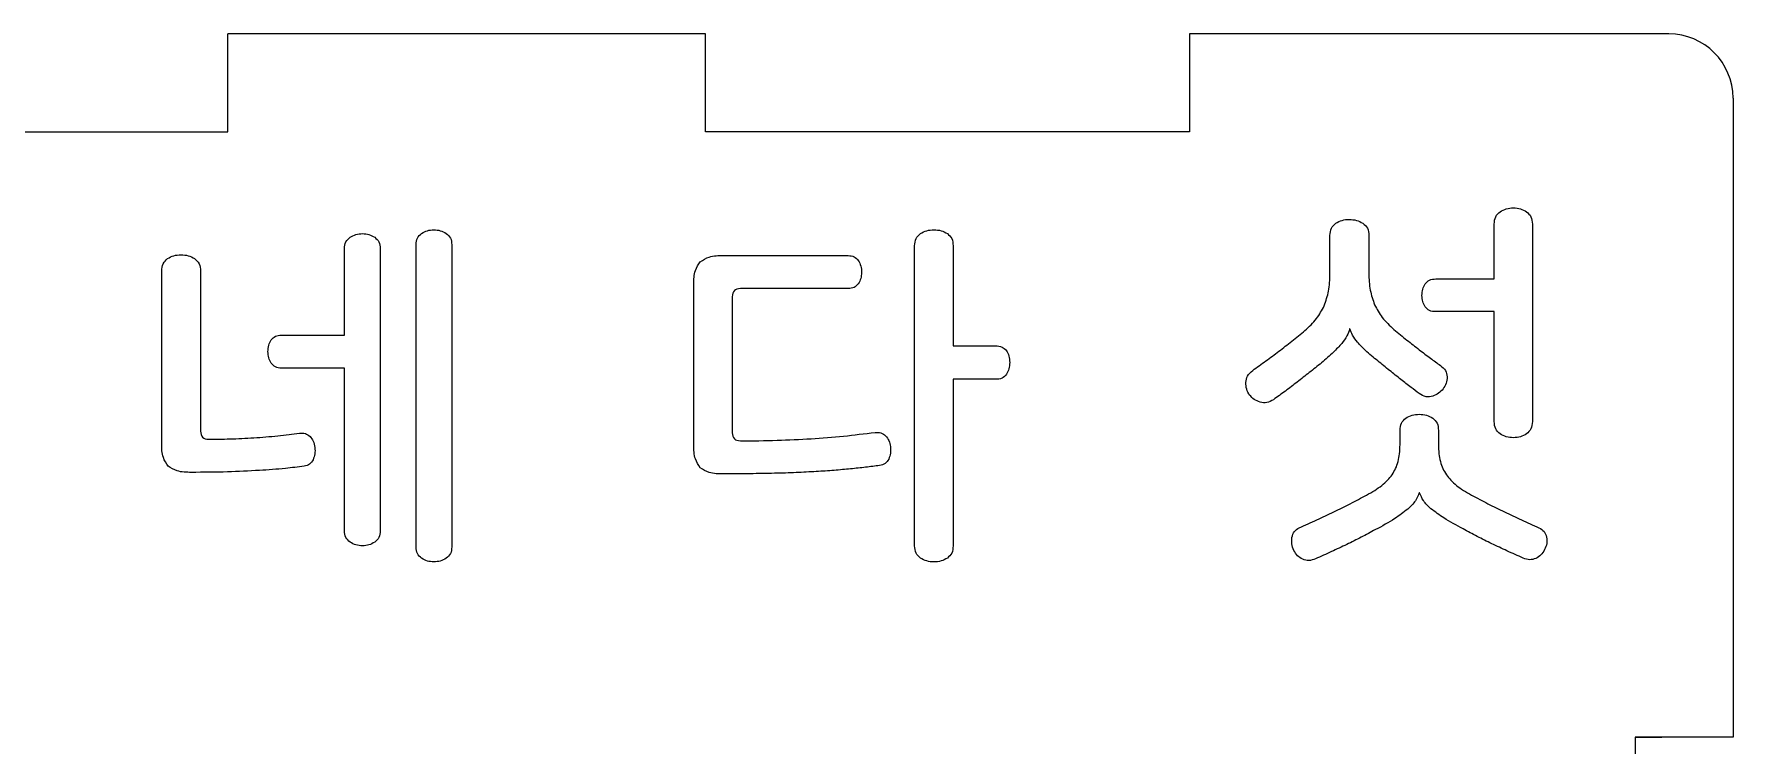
# Model space of a CAD drawing. Header units: millimetres. Extents: x 0 to 106, y 0 to 113.
# Drawn here: x 53 to 106, y 90.8 to 113 of the extents above; entities that cross this region are included whole.
import ezdxf

# ---------------------------------------------------------------- set-up
doc = ezdxf.new("R2010")
doc.units = ezdxf.units.MM
doc.layers.get('0').update_dxf_attribs({"linetype": 'CONTINUOUS'})

msp = doc.modelspace()

# ---------------------------------------------------------------- linework, layer by layer
for p, q in [((73.95, 113), (59.05, 113)), ((59.05, 109.95), (59.05, 113)), ((73.95, 109.95), (73.95, 113)), ((104, 113), (89.05, 113)), ((89.05, 113), (89.05, 109.95)), ((106, 111), (106, 91.05)), ((46.95, 109.95), (59.05, 109.95)), ((89.05, 109.95), (73.95, 109.95)), ((98.552, 105.352), (98.552, 107.068)), ((99.74, 107.068), (99.74, 100.9)), ((93.428, 105.508), (93.428, 106.708)), ((94.64, 106.708), (94.64, 105.532)), ((62.686, 103.6), (62.686, 106.3)), ((63.802, 106.3), (63.802, 97.492)), ((64.918, 96.988), (64.918, 106.42)), ((66.034, 106.42), (66.034, 96.988)), ((74.508, 106.084), (78.396, 106.084)), ((80.472, 97.024), (80.472, 106.384)), ((81.672, 106.384), (81.672, 103.264)), ((56.986, 100.216), (56.986, 105.592)), ((58.198, 105.592), (58.198, 100.6)), ((73.584, 100.168), (73.584, 105.184)), ((78.396, 105.052), (75.036, 105.052)), ((96.728, 105.352), (98.552, 105.352)), ((74.784, 104.8), (74.784, 100.552)), ((98.552, 104.332), (96.728, 104.332)), ((98.552, 100.9), (98.552, 104.332)), ((60.718, 103.6), (62.686, 103.6)), ((94.052, 103.792), (94.04, 103.792)), ((81.672, 103.264), (82.992, 103.264)), ((62.686, 102.568), (60.718, 102.568)), ((62.686, 97.492), (62.686, 102.568)), ((82.992, 102.22), (81.672, 102.22)), ((81.672, 102.22), (81.672, 97.024)), ((95.612, 100.18), (95.612, 100.624)), ((96.812, 100.624), (96.812, 100.18)), ((96.224, 98.68), (96.212, 98.68)), ((106, 91.05), (102.95, 91.05)), ((102.95, 91.05), (103.775, 91.05)), ((102.95, 91.05), (102.95, 80.95))]:
    msp.add_line(p, q)
msp.add_arc((104, 111), 2, 0, 90)
for points, knots in [([(93.428, 106.708), (93.434, 106.789), (93.444, 106.941), (93.556, 107.044), (93.608, 107.092)], [0, 0, 0, 0, 0.02323984, 0.0438702, 0.0438702, 0.0438702, 0.0438702]), ([(93.608, 107.092), (93.672, 107.127), (93.802, 107.199), (93.951, 107.208), (94.028, 107.212)], [0, 0, 0, 0, 0.02147671, 0.04417584, 0.04417584, 0.04417584, 0.04417584]), ([(94.028, 107.212), (94.105, 107.207), (94.256, 107.199), (94.389, 107.127), (94.454, 107.092)], [0, 0, 0, 0, 0.02284781, 0.04473393, 0.04473393, 0.04473393, 0.04473393]), ([(94.454, 107.092), (94.508, 107.044), (94.623, 106.942), (94.634, 106.789), (94.64, 106.708)], [0, 0, 0, 0, 0.02092759, 0.04419693, 0.04419693, 0.04419693, 0.04419693]), ([(98.552, 107.068), (98.558, 107.149), (98.568, 107.301), (98.68, 107.404), (98.732, 107.452)], [0, 0, 0, 0, 0.02323983, 0.04387021, 0.04387021, 0.04387021, 0.04387021]), ([(98.732, 107.452), (98.796, 107.487), (98.926, 107.559), (99.075, 107.568), (99.152, 107.572)], [0, 0, 0, 0, 0.02147674, 0.04417583, 0.04417583, 0.04417583, 0.04417583]), ([(99.152, 107.572), (99.226, 107.567), (99.371, 107.558), (99.497, 107.487), (99.56, 107.452)], [0, 0, 0, 0, 0.0218074, 0.04301208, 0.04301208, 0.04301208, 0.04301208]), ([(99.56, 107.452), (99.612, 107.404), (99.724, 107.301), (99.734, 107.149), (99.74, 107.068)], [0, 0, 0, 0, 0.02063034, 0.04387018, 0.04387018, 0.04387018, 0.04387018]), ([(62.686, 106.3), (62.692, 106.374), (62.703, 106.515), (62.809, 106.609), (62.86, 106.654)], [0, 0, 0, 0, 0.02129898, 0.0408439, 0.0408439, 0.0408439, 0.0408439]), ([(62.86, 106.654), (62.92, 106.687), (63.042, 106.754), (63.18, 106.763), (63.25, 106.768)], [0, 0, 0, 0, 0.02033484, 0.04108154, 0.04108154, 0.04108154, 0.04108154]), ([(63.25, 106.768), (63.317, 106.763), (63.451, 106.753), (63.569, 106.687), (63.628, 106.654)], [0, 0, 0, 0, 0.01985559, 0.03991858, 0.03991858, 0.03991858, 0.03991858]), ([(63.628, 106.654), (63.679, 106.609), (63.785, 106.515), (63.796, 106.374), (63.802, 106.3)], [0, 0, 0, 0, 0.01954496, 0.04084394, 0.04084394, 0.04084394, 0.04084394]), ([(64.918, 106.42), (64.924, 106.494), (64.935, 106.635), (65.041, 106.729), (65.092, 106.774)], [0, 0, 0, 0, 0.02129895, 0.04084386, 0.04084386, 0.04084386, 0.04084386]), ([(65.092, 106.774), (65.151, 106.807), (65.269, 106.873), (65.403, 106.883), (65.47, 106.888)], [0, 0, 0, 0, 0.020063, 0.03991864, 0.03991864, 0.03991864, 0.03991864]), ([(65.47, 106.888), (65.54, 106.883), (65.678, 106.874), (65.8, 106.807), (65.86, 106.774)], [0, 0, 0, 0, 0.0207467, 0.04108148, 0.04108148, 0.04108148, 0.04108148]), ([(65.86, 106.774), (65.911, 106.729), (66.017, 106.635), (66.028, 106.494), (66.034, 106.42)], [0, 0, 0, 0, 0.01954495, 0.04084388, 0.04084388, 0.04084388, 0.04084388]), ([(80.472, 106.384), (80.478, 106.465), (80.488, 106.617), (80.6, 106.72), (80.652, 106.768)], [0, 0, 0, 0, 0.02323986, 0.04387014, 0.04387014, 0.04387014, 0.04387014]), ([(80.652, 106.768), (80.716, 106.803), (80.846, 106.875), (80.995, 106.884), (81.072, 106.888)], [0, 0, 0, 0, 0.02147674, 0.04417589, 0.04417589, 0.04417589, 0.04417589]), ([(81.072, 106.888), (81.149, 106.884), (81.298, 106.875), (81.428, 106.803), (81.492, 106.768)], [0, 0, 0, 0, 0.02269904, 0.04417577, 0.04417577, 0.04417577, 0.04417577]), ([(81.492, 106.768), (81.544, 106.72), (81.656, 106.617), (81.666, 106.465), (81.672, 106.384)], [0, 0, 0, 0, 0.02063033, 0.04387017, 0.04387017, 0.04387017, 0.04387017]), ([(57.166, 105.988), (57.23, 106.023), (57.36, 106.095), (57.509, 106.104), (57.586, 106.108)], [0, 0, 0, 0, 0.02147672, 0.04417584, 0.04417584, 0.04417584, 0.04417584]), ([(57.586, 106.108), (57.663, 106.103), (57.814, 106.095), (57.947, 106.023), (58.012, 105.988)], [0, 0, 0, 0, 0.02284781, 0.04473393, 0.04473393, 0.04473393, 0.04473393]), ([(73.782, 105.892), (73.873, 105.948), (74.094, 106.082), (74.355, 106.083), (74.508, 106.084)], [0, 0, 0, 0, 0.03153034, 0.07633818, 0.07633818, 0.07633818, 0.07633818]), ([(78.396, 106.084), (78.462, 106.079), (78.59, 106.069), (78.674, 105.973), (78.714, 105.928)], [0, 0, 0, 0, 0.01915132, 0.03667822, 0.03667822, 0.03667822, 0.03667822]), ([(56.986, 105.592), (56.991, 105.676), (57.001, 105.832), (57.114, 105.939), (57.166, 105.988)], [0, 0, 0, 0, 0.02412343, 0.04498153, 0.04498153, 0.04498153, 0.04498153]), ([(58.012, 105.988), (58.066, 105.939), (58.182, 105.833), (58.193, 105.676), (58.198, 105.592)], [0, 0, 0, 0, 0.02115214, 0.045304, 0.045304, 0.045304, 0.045304]), ([(73.584, 105.184), (73.585, 105.334), (73.587, 105.59), (73.725, 105.803), (73.782, 105.892)], [0, 0, 0, 0, 0.04378072, 0.07485826, 0.07485826, 0.07485826, 0.07485826]), ([(78.714, 105.928), (78.744, 105.872), (78.806, 105.756), (78.812, 105.624), (78.816, 105.556)], [0, 0, 0, 0, 0.01873322, 0.03899434, 0.03899434, 0.03899434, 0.03899434]), ([(78.816, 105.556), (78.812, 105.491), (78.805, 105.365), (78.744, 105.255), (78.714, 105.202)], [0, 0, 0, 0, 0.0192199, 0.03727107, 0.03727107, 0.03727107, 0.03727107]), ([(93.248, 104.518), (93.3, 104.668), (93.412, 104.988), (93.423, 105.328), (93.428, 105.508)], [0, 0, 0, 0, 0.0474125, 0.1011513, 0.1011513, 0.1011513, 0.1011513]), ([(94.64, 105.532), (94.645, 105.352), (94.655, 105.015), (94.768, 104.697), (94.82, 104.548)], [0, 0, 0, 0, 0.0535893, 0.1005706, 0.1005706, 0.1005706, 0.1005706]), ([(75.036, 105.052), (74.963, 105.041), (74.815, 105.02), (74.795, 104.874), (74.784, 104.8)], [0, 0, 0, 0, 0.01992235, 0.03984468, 0.03984468, 0.03984468, 0.03984468]), ([(78.714, 105.202), (78.674, 105.158), (78.588, 105.066), (78.462, 105.057), (78.396, 105.052)], [0, 0, 0, 0, 0.0172298, 0.03635114, 0.03635114, 0.03635114, 0.03635114]), ([(96.296, 104.836), (96.299, 104.904), (96.306, 105.034), (96.368, 105.148), (96.398, 105.202)], [0, 0, 0, 0, 0.02011234, 0.03843577, 0.03843577, 0.03843577, 0.03843577]), ([(96.398, 105.202), (96.44, 105.246), (96.529, 105.339), (96.659, 105.348), (96.728, 105.352)], [0, 0, 0, 0, 0.01745809, 0.0374627, 0.0374627, 0.0374627, 0.0374627]), ([(92.648, 103.744), (92.776, 103.862), (93.02, 104.087), (93.175, 104.379), (93.248, 104.518)], [0, 0, 0, 0, 0.05187511, 0.09856565, 0.09856565, 0.09856565, 0.09856565]), ([(94.82, 104.548), (94.894, 104.411), (95.049, 104.121), (95.292, 103.898), (95.42, 103.78)], [0, 0, 0, 0, 0.04630513, 0.09807234, 0.09807234, 0.09807234, 0.09807234]), ([(96.398, 104.482), (96.368, 104.535), (96.307, 104.645), (96.3, 104.771), (96.296, 104.836)], [0, 0, 0, 0, 0.01805116, 0.03727101, 0.03727101, 0.03727101, 0.03727101]), ([(96.728, 104.332), (96.659, 104.336), (96.529, 104.345), (96.44, 104.438), (96.398, 104.482)], [0, 0, 0, 0, 0.02000461, 0.0374627, 0.0374627, 0.0374627, 0.0374627]), ([(60.298, 103.084), (60.301, 103.152), (60.308, 103.282), (60.37, 103.396), (60.4, 103.45)], [0, 0, 0, 0, 0.02011231, 0.03843566, 0.03843566, 0.03843566, 0.03843566]), ([(60.4, 103.45), (60.44, 103.494), (60.526, 103.586), (60.652, 103.595), (60.718, 103.6)], [0, 0, 0, 0, 0.01722978, 0.03635111, 0.03635111, 0.03635111, 0.03635111]), ([(91.832, 103.096), (91.967, 103.199), (92.242, 103.411), (92.511, 103.631), (92.648, 103.744)], [0, 0, 0, 0, 0.0508869, 0.1042059, 0.1042059, 0.1042059, 0.1042059]), ([(94.04, 103.792), (94.015, 103.719), (93.959, 103.555), (93.853, 103.418), (93.794, 103.342)], [0, 0, 0, 0, 0.02309127, 0.05159051, 0.05159051, 0.05159051, 0.05159051]), ([(94.286, 103.378), (94.231, 103.449), (94.133, 103.576), (94.077, 103.726), (94.052, 103.792)], [0, 0, 0, 0, 0.02675309, 0.04778843, 0.04778843, 0.04778843, 0.04778843]), ([(94.916, 102.796), (94.786, 102.899), (94.561, 103.077), (94.368, 103.288), (94.286, 103.378)], [0, 0, 0, 0, 0.04960852, 0.08589302, 0.08589302, 0.08589302, 0.08589302]), ([(95.42, 103.78), (95.556, 103.668), (95.817, 103.453), (96.084, 103.244), (96.212, 103.144)], [0, 0, 0, 0, 0.0526643, 0.101579, 0.101579, 0.101579, 0.101579]), ([(60.4, 102.724), (60.37, 102.779), (60.309, 102.891), (60.302, 103.019), (60.298, 103.084)], [0, 0, 0, 0, 0.01845978, 0.03782837, 0.03782837, 0.03782837, 0.03782837]), ([(82.992, 103.264), (83.064, 103.26), (83.198, 103.253), (83.291, 103.158), (83.334, 103.114)], [0, 0, 0, 0, 0.02088925, 0.03857784, 0.03857784, 0.03857784, 0.03857784]), ([(83.334, 103.114), (83.364, 103.06), (83.426, 102.946), (83.433, 102.816), (83.436, 102.748)], [0, 0, 0, 0, 0.01832335, 0.03843566, 0.03843566, 0.03843566, 0.03843566]), ([(91.016, 102.496), (91.154, 102.596), (91.428, 102.793), (91.698, 102.996), (91.832, 103.096)], [0, 0, 0, 0, 0.0511269, 0.1012871, 0.1012871, 0.1012871, 0.1012871]), ([(93.794, 103.342), (93.71, 103.249), (93.515, 103.031), (93.292, 102.843), (93.164, 102.736)], [0, 0, 0, 0, 0.03756891, 0.08750829, 0.08750829, 0.08750829, 0.08750829]), ([(96.212, 103.144), (96.329, 103.054), (96.546, 102.887), (96.769, 102.727), (96.872, 102.652)], [0, 0, 0, 0, 0.04410102, 0.08232486, 0.08232486, 0.08232486, 0.08232486]), ([(60.718, 102.568), (60.652, 102.573), (60.524, 102.583), (60.44, 102.679), (60.4, 102.724)], [0, 0, 0, 0, 0.01915132, 0.03667822, 0.03667822, 0.03667822, 0.03667822]), ([(83.334, 102.376), (83.292, 102.331), (83.2, 102.232), (83.065, 102.224), (82.992, 102.22)], [0, 0, 0, 0, 0.01797805, 0.03889486, 0.03889486, 0.03889486, 0.03889486]), ([(83.436, 102.748), (83.432, 102.68), (83.426, 102.548), (83.364, 102.432), (83.334, 102.376)], [0, 0, 0, 0, 0.02026111, 0.03899434, 0.03899434, 0.03899434, 0.03899434]), ([(90.8, 102.118), (90.811, 102.19), (90.834, 102.344), (90.953, 102.443), (91.016, 102.496)], [0, 0, 0, 0, 0.02124766, 0.04491199, 0.04491199, 0.04491199, 0.04491199]), ([(93.164, 102.736), (93.037, 102.634), (92.787, 102.431), (92.533, 102.234), (92.408, 102.136)], [0, 0, 0, 0, 0.04886691, 0.09651782, 0.09651782, 0.09651782, 0.09651782]), ([(95.642, 102.214), (95.524, 102.307), (95.281, 102.5), (95.04, 102.695), (94.916, 102.796)], [0, 0, 0, 0, 0.04504857, 0.09304897, 0.09304897, 0.09304897, 0.09304897]), ([(96.872, 102.652), (96.932, 102.603), (97.045, 102.51), (97.07, 102.366), (97.082, 102.298)], [0, 0, 0, 0, 0.02227789, 0.04240803, 0.04240803, 0.04240803, 0.04240803]), ([(97.082, 102.298), (97.078, 102.23), (97.07, 102.092), (96.994, 101.978), (96.956, 101.92)], [0, 0, 0, 0, 0.02015257, 0.04049186, 0.04049186, 0.04049186, 0.04049186]), ([(90.92, 101.728), (90.885, 101.787), (90.814, 101.907), (90.805, 102.047), (90.8, 102.118)], [0, 0, 0, 0, 0.02025892, 0.04132364, 0.04132364, 0.04132364, 0.04132364]), ([(92.408, 102.136), (92.284, 102.041), (92.039, 101.853), (91.788, 101.673), (91.664, 101.584)], [0, 0, 0, 0, 0.04668064, 0.09264625, 0.09264625, 0.09264625, 0.09264625]), ([(96.212, 101.776), (96.126, 101.84), (95.934, 101.984), (95.746, 102.132), (95.642, 102.214)], [0, 0, 0, 0, 0.03213013, 0.07188718, 0.07188718, 0.07188718, 0.07188718]), ([(96.632, 101.692), (96.562, 101.679), (96.411, 101.651), (96.281, 101.733), (96.212, 101.776)], [0, 0, 0, 0, 0.02075426, 0.04424256, 0.04424256, 0.04424256, 0.04424256]), ([(96.956, 101.92), (96.912, 101.871), (96.821, 101.771), (96.696, 101.719), (96.632, 101.692)], [0, 0, 0, 0, 0.0195208, 0.04004828, 0.04004828, 0.04004828, 0.04004828]), ([(91.25, 101.506), (91.184, 101.531), (91.057, 101.579), (90.965, 101.679), (90.92, 101.728)], [0, 0, 0, 0, 0.02073366, 0.04026019, 0.04026019, 0.04026019, 0.04026019]), ([(91.664, 101.584), (91.597, 101.544), (91.468, 101.468), (91.321, 101.494), (91.25, 101.506)], [0, 0, 0, 0, 0.02249498, 0.04338865, 0.04338865, 0.04338865, 0.04338865]), ([(95.612, 100.624), (95.618, 100.705), (95.628, 100.857), (95.74, 100.96), (95.792, 101.008)], [0, 0, 0, 0, 0.02323981, 0.04387009, 0.04387009, 0.04387009, 0.04387009]), ([(95.792, 101.008), (95.856, 101.043), (95.986, 101.115), (96.135, 101.124), (96.212, 101.128)], [0, 0, 0, 0, 0.02147675, 0.04417585, 0.04417585, 0.04417585, 0.04417585]), ([(96.212, 101.128), (96.289, 101.124), (96.438, 101.115), (96.568, 101.043), (96.632, 101.008)], [0, 0, 0, 0, 0.02269909, 0.04417587, 0.04417587, 0.04417587, 0.04417587]), ([(96.632, 101.008), (96.684, 100.96), (96.796, 100.857), (96.806, 100.705), (96.812, 100.624)], [0, 0, 0, 0, 0.02063028, 0.04387009, 0.04387009, 0.04387009, 0.04387009]), ([(98.732, 100.516), (98.68, 100.564), (98.568, 100.667), (98.558, 100.819), (98.552, 100.9)], [0, 0, 0, 0, 0.02063028, 0.04387009, 0.04387009, 0.04387009, 0.04387009]), ([(99.74, 100.9), (99.734, 100.819), (99.724, 100.667), (99.612, 100.564), (99.56, 100.516)], [0, 0, 0, 0, 0.0232398, 0.04387011, 0.04387011, 0.04387011, 0.04387011]), ([(57.184, 99.508), (57.127, 99.597), (56.989, 99.81), (56.987, 100.066), (56.986, 100.216)], [0, 0, 0, 0, 0.03107752, 0.07485826, 0.07485826, 0.07485826, 0.07485826]), ([(58.198, 100.6), (58.209, 100.527), (58.23, 100.38), (58.377, 100.358), (58.45, 100.348)], [0, 0, 0, 0, 0.01992233, 0.03984468, 0.03984468, 0.03984468, 0.03984468]), ([(58.45, 100.348), (58.556, 100.349), (58.778, 100.35), (59, 100.357), (59.116, 100.36)], [0, 0, 0, 0, 0.03165141, 0.06661302, 0.06661302, 0.06661302, 0.06661302]), ([(59.116, 100.36), (59.239, 100.365), (59.487, 100.374), (59.735, 100.389), (59.86, 100.396)], [0, 0, 0, 0, 0.03693046, 0.07448921, 0.07448921, 0.07448921, 0.07448921]), ([(59.86, 100.396), (59.985, 100.404), (60.233, 100.421), (60.481, 100.444), (60.604, 100.456)], [0, 0, 0, 0, 0.0375971, 0.07464435, 0.07464435, 0.07464435, 0.07464435]), ([(60.604, 100.456), (60.722, 100.468), (60.948, 100.492), (61.174, 100.524), (61.282, 100.54)], [0, 0, 0, 0, 0.0354651, 0.06832471, 0.06832471, 0.06832471, 0.06832471]), ([(61.282, 100.54), (61.346, 100.543), (61.468, 100.548), (61.565, 100.474), (61.612, 100.438)], [0, 0, 0, 0, 0.01849934, 0.03552946, 0.03552946, 0.03552946, 0.03552946]), ([(61.612, 100.438), (61.65, 100.39), (61.73, 100.29), (61.751, 100.163), (61.762, 100.096)], [0, 0, 0, 0, 0.01793109, 0.03790424, 0.03790424, 0.03790424, 0.03790424]), ([(74.784, 100.552), (74.795, 100.478), (74.815, 100.331), (74.963, 100.31), (75.036, 100.3)], [0, 0, 0, 0, 0.01992238, 0.03984473, 0.03984473, 0.03984473, 0.03984473]), ([(75.036, 100.3), (75.418, 100.302), (76.155, 100.307), (76.89, 100.347), (77.244, 100.366)], [0, 0, 0, 0, 0.1146119, 0.2209272, 0.2209272, 0.2209272, 0.2209272]), ([(77.244, 100.366), (77.58, 100.391), (78.246, 100.439), (78.908, 100.523), (79.236, 100.564)], [0, 0, 0, 0, 0.101137, 0.2002126, 0.2002126, 0.2002126, 0.2002126]), ([(79.236, 100.564), (79.3, 100.566), (79.424, 100.571), (79.52, 100.493), (79.566, 100.456)], [0, 0, 0, 0, 0.0185109, 0.03577912, 0.03577912, 0.03577912, 0.03577912]), ([(79.566, 100.456), (79.604, 100.408), (79.682, 100.309), (79.704, 100.184), (79.716, 100.12)], [0, 0, 0, 0, 0.01805553, 0.03730297, 0.03730297, 0.03730297, 0.03730297]), ([(95.552, 99.652), (95.569, 99.734), (95.607, 99.908), (95.61, 100.086), (95.612, 100.18)], [0, 0, 0, 0, 0.02500817, 0.05324807, 0.05324807, 0.05324807, 0.05324807]), ([(96.812, 100.18), (96.814, 100.086), (96.817, 99.908), (96.855, 99.734), (96.872, 99.652)], [0, 0, 0, 0, 0.0282399, 0.05324806, 0.05324806, 0.05324806, 0.05324806]), ([(99.152, 100.396), (99.075, 100.4), (98.926, 100.409), (98.796, 100.481), (98.732, 100.516)], [0, 0, 0, 0, 0.02269916, 0.04417588, 0.04417588, 0.04417588, 0.04417588]), ([(99.56, 100.516), (99.497, 100.481), (99.371, 100.41), (99.226, 100.401), (99.152, 100.396)], [0, 0, 0, 0, 0.02120477, 0.04301212, 0.04301212, 0.04301212, 0.04301212]), ([(61.708, 99.712), (61.676, 99.661), (61.609, 99.556), (61.488, 99.525), (61.426, 99.508)], [0, 0, 0, 0, 0.01738254, 0.03596134, 0.03596134, 0.03596134, 0.03596134]), ([(61.762, 100.096), (61.766, 100.027), (61.775, 99.895), (61.73, 99.771), (61.708, 99.712)], [0, 0, 0, 0, 0.02040054, 0.03915054, 0.03915054, 0.03915054, 0.03915054]), ([(73.782, 99.46), (73.725, 99.549), (73.587, 99.762), (73.585, 100.018), (73.584, 100.168)], [0, 0, 0, 0, 0.03107758, 0.07485825, 0.07485825, 0.07485825, 0.07485825]), ([(79.662, 99.73), (79.63, 99.678), (79.565, 99.572), (79.442, 99.546), (79.38, 99.532)], [0, 0, 0, 0, 0.01749927, 0.03581285, 0.03581285, 0.03581285, 0.03581285]), ([(79.716, 100.12), (79.72, 100.051), (79.728, 99.917), (79.684, 99.791), (79.662, 99.73)], [0, 0, 0, 0, 0.02055056, 0.03973293, 0.03973293, 0.03973293, 0.03973293]), ([(95.366, 99.244), (95.405, 99.307), (95.486, 99.434), (95.53, 99.579), (95.552, 99.652)], [0, 0, 0, 0, 0.02210301, 0.04501764, 0.04501764, 0.04501764, 0.04501764]), ([(96.872, 99.652), (96.894, 99.579), (96.938, 99.434), (97.019, 99.307), (97.058, 99.244)], [0, 0, 0, 0, 0.02291469, 0.04501765, 0.04501765, 0.04501765, 0.04501765]), ([(57.91, 99.316), (57.757, 99.317), (57.496, 99.318), (57.275, 99.452), (57.184, 99.508)], [0, 0, 0, 0, 0.04480784, 0.07633819, 0.07633819, 0.07633819, 0.07633819]), ([(60.034, 99.376), (59.703, 99.359), (58.996, 99.321), (58.287, 99.318), (57.91, 99.316)], [0, 0, 0, 0, 0.0994019, 0.2125119, 0.2125119, 0.2125119, 0.2125119]), ([(61.426, 99.508), (61.232, 99.483), (60.77, 99.425), (60.304, 99.394), (60.034, 99.376)], [0, 0, 0, 0, 0.0586076, 0.1398523, 0.1398523, 0.1398523, 0.1398523]), ([(74.508, 99.268), (74.355, 99.269), (74.094, 99.27), (73.873, 99.404), (73.782, 99.46)], [0, 0, 0, 0, 0.04480786, 0.0763382, 0.0763382, 0.0763382, 0.0763382]), ([(76.098, 99.286), (75.847, 99.281), (75.317, 99.27), (74.787, 99.269), (74.508, 99.268)], [0, 0, 0, 0, 0.0754621, 0.1590133, 0.1590133, 0.1590133, 0.1590133]), ([(77.4, 99.34), (77.194, 99.329), (76.76, 99.305), (76.326, 99.292), (76.098, 99.286)], [0, 0, 0, 0, 0.06203, 0.1303171, 0.1303171, 0.1303171, 0.1303171]), ([(78.474, 99.424), (78.304, 99.408), (77.946, 99.375), (77.588, 99.352), (77.4, 99.34)], [0, 0, 0, 0, 0.0513475, 0.1077326, 0.1077326, 0.1077326, 0.1077326]), ([(79.38, 99.532), (79.235, 99.512), (78.933, 99.471), (78.631, 99.44), (78.474, 99.424)], [0, 0, 0, 0, 0.04402056, 0.09124679, 0.09124679, 0.09124679, 0.09124679]), ([(95.042, 98.908), (95.104, 98.96), (95.224, 99.06), (95.32, 99.184), (95.366, 99.244)], [0, 0, 0, 0, 0.02421651, 0.04680237, 0.04680237, 0.04680237, 0.04680237]), ([(97.058, 99.244), (97.104, 99.184), (97.198, 99.061), (97.315, 98.96), (97.376, 98.908)], [0, 0, 0, 0, 0.0224905, 0.04637447, 0.04637447, 0.04637447, 0.04637447]), ([(93.548, 98.08), (93.72, 98.165), (94.063, 98.335), (94.4, 98.517), (94.568, 98.608)], [0, 0, 0, 0, 0.0574224, 0.1148636, 0.1148636, 0.1148636, 0.1148636]), ([(94.568, 98.608), (94.655, 98.655), (94.82, 98.744), (94.971, 98.855), (95.042, 98.908)], [0, 0, 0, 0, 0.0295637, 0.05615606, 0.05615606, 0.05615606, 0.05615606]), ([(96.212, 98.68), (96.177, 98.594), (96.096, 98.398), (95.94, 98.252), (95.852, 98.17)], [0, 0, 0, 0, 0.02750569, 0.0630734, 0.0630734, 0.0630734, 0.0630734]), ([(96.578, 98.182), (96.492, 98.261), (96.337, 98.402), (96.259, 98.595), (96.224, 98.68)], [0, 0, 0, 0, 0.0346009, 0.06177128, 0.06177128, 0.06177128, 0.06177128]), ([(97.376, 98.908), (97.446, 98.855), (97.594, 98.743), (97.758, 98.655), (97.844, 98.608)], [0, 0, 0, 0, 0.02622551, 0.05565925, 0.05565925, 0.05565925, 0.05565925]), ([(97.844, 98.608), (98.013, 98.517), (98.352, 98.334), (98.697, 98.165), (98.87, 98.08)], [0, 0, 0, 0, 0.0575736, 0.1153983, 0.1153983, 0.1153983, 0.1153983]), ([(92.468, 97.588), (92.653, 97.668), (93.016, 97.825), (93.373, 97.996), (93.548, 98.08)], [0, 0, 0, 0, 0.0603119, 0.1186888, 0.1186888, 0.1186888, 0.1186888]), ([(95.852, 98.17), (95.72, 98.068), (95.404, 97.824), (95.05, 97.637), (94.844, 97.528)], [0, 0, 0, 0, 0.0498923, 0.119699, 0.119699, 0.119699, 0.119699]), ([(97.58, 97.552), (97.375, 97.66), (97.024, 97.845), (96.709, 98.083), (96.578, 98.182)], [0, 0, 0, 0, 0.0695278, 0.1185267, 0.1185267, 0.1185267, 0.1185267]), ([(98.87, 98.08), (99.046, 97.996), (99.402, 97.827), (99.762, 97.668), (99.944, 97.588)], [0, 0, 0, 0, 0.0585126, 0.1181388, 0.1181388, 0.1181388, 0.1181388]), ([(92.24, 97.288), (92.259, 97.352), (92.297, 97.48), (92.411, 97.552), (92.468, 97.588)], [0, 0, 0, 0, 0.01922339, 0.03885449, 0.03885449, 0.03885449, 0.03885449]), ([(94.844, 97.528), (94.698, 97.448), (94.403, 97.288), (94.102, 97.14), (93.95, 97.066)], [0, 0, 0, 0, 0.0498619, 0.100643, 0.100643, 0.100643, 0.100643]), ([(98.474, 97.09), (98.322, 97.164), (98.021, 97.312), (97.726, 97.472), (97.58, 97.552)], [0, 0, 0, 0, 0.0507812, 0.100643, 0.100643, 0.100643, 0.100643]), ([(99.944, 97.588), (100.005, 97.553), (100.122, 97.485), (100.164, 97.356), (100.184, 97.294)], [0, 0, 0, 0, 0.02025003, 0.0391815, 0.0391815, 0.0391815, 0.0391815]), ([(62.86, 97.138), (62.809, 97.183), (62.703, 97.277), (62.692, 97.418), (62.686, 97.492)], [0, 0, 0, 0, 0.0195449, 0.04084379, 0.04084379, 0.04084379, 0.04084379]), ([(63.25, 97.024), (63.18, 97.029), (63.042, 97.038), (62.92, 97.105), (62.86, 97.138)], [0, 0, 0, 0, 0.02074671, 0.04108157, 0.04108157, 0.04108157, 0.04108157]), ([(63.628, 97.138), (63.569, 97.105), (63.451, 97.039), (63.317, 97.029), (63.25, 97.024)], [0, 0, 0, 0, 0.02006302, 0.03991862, 0.03991862, 0.03991862, 0.03991862]), ([(63.802, 97.492), (63.796, 97.418), (63.785, 97.277), (63.679, 97.183), (63.628, 97.138)], [0, 0, 0, 0, 0.02129889, 0.04084383, 0.04084383, 0.04084383, 0.04084383]), ([(80.652, 96.64), (80.6, 96.688), (80.488, 96.791), (80.478, 96.943), (80.472, 97.024)], [0, 0, 0, 0, 0.02063028, 0.04387009, 0.04387009, 0.04387009, 0.04387009]), ([(81.672, 97.024), (81.666, 96.943), (81.656, 96.791), (81.544, 96.688), (81.492, 96.64)], [0, 0, 0, 0, 0.02323981, 0.04387009, 0.04387009, 0.04387009, 0.04387009]), ([(92.3, 96.88), (92.273, 96.947), (92.221, 97.079), (92.234, 97.219), (92.24, 97.288)], [0, 0, 0, 0, 0.02135058, 0.04175283, 0.04175283, 0.04175283, 0.04175283]), ([(93.95, 97.066), (93.792, 96.991), (93.468, 96.837), (93.14, 96.691), (92.972, 96.616)], [0, 0, 0, 0, 0.0525407, 0.1076596, 0.1076596, 0.1076596, 0.1076596]), ([(99.452, 96.64), (99.284, 96.715), (98.956, 96.861), (98.632, 97.015), (98.474, 97.09)], [0, 0, 0, 0, 0.0551188, 0.1076595, 0.1076595, 0.1076595, 0.1076595]), ([(100.184, 97.294), (100.19, 97.228), (100.203, 97.093), (100.151, 96.968), (100.124, 96.904)], [0, 0, 0, 0, 0.01965227, 0.04000207, 0.04000207, 0.04000207, 0.04000207]), ([(65.092, 96.634), (65.041, 96.679), (64.935, 96.773), (64.924, 96.914), (64.918, 96.988)], [0, 0, 0, 0, 0.01954507, 0.04084395, 0.04084395, 0.04084395, 0.04084395]), ([(65.47, 96.52), (65.403, 96.525), (65.269, 96.535), (65.151, 96.601), (65.092, 96.634)], [0, 0, 0, 0, 0.01985564, 0.03991866, 0.03991866, 0.03991866, 0.03991866]), ([(65.86, 96.634), (65.8, 96.601), (65.678, 96.534), (65.54, 96.525), (65.47, 96.52)], [0, 0, 0, 0, 0.02033481, 0.04108146, 0.04108146, 0.04108146, 0.04108146]), ([(66.034, 96.988), (66.028, 96.914), (66.017, 96.773), (65.911, 96.679), (65.86, 96.634)], [0, 0, 0, 0, 0.02129901, 0.04084395, 0.04084395, 0.04084395, 0.04084395]), ([(81.072, 96.52), (80.995, 96.524), (80.846, 96.533), (80.716, 96.605), (80.652, 96.64)], [0, 0, 0, 0, 0.02269914, 0.04417592, 0.04417592, 0.04417592, 0.04417592]), ([(81.492, 96.64), (81.428, 96.605), (81.298, 96.533), (81.149, 96.524), (81.072, 96.52)], [0, 0, 0, 0, 0.02147667, 0.04417577, 0.04417577, 0.04417577, 0.04417577]), ([(92.576, 96.604), (92.519, 96.637), (92.403, 96.705), (92.335, 96.821), (92.3, 96.88)], [0, 0, 0, 0, 0.01939127, 0.03961848, 0.03961848, 0.03961848, 0.03961848]), ([(92.972, 96.616), (92.903, 96.591), (92.772, 96.543), (92.639, 96.584), (92.576, 96.604)], [0, 0, 0, 0, 0.02131902, 0.0406172, 0.0406172, 0.0406172, 0.0406172]), ([(99.848, 96.628), (99.785, 96.608), (99.652, 96.567), (99.521, 96.615), (99.452, 96.64)], [0, 0, 0, 0, 0.01929823, 0.04061722, 0.04061722, 0.04061722, 0.04061722]), ([(100.124, 96.904), (100.089, 96.845), (100.021, 96.729), (99.905, 96.661), (99.848, 96.628)], [0, 0, 0, 0, 0.02022719, 0.0396184, 0.0396184, 0.0396184, 0.0396184])]:
    msp.add_open_spline(points, degree=3, knots=knots)

doc.saveas('drawing.dxf')
